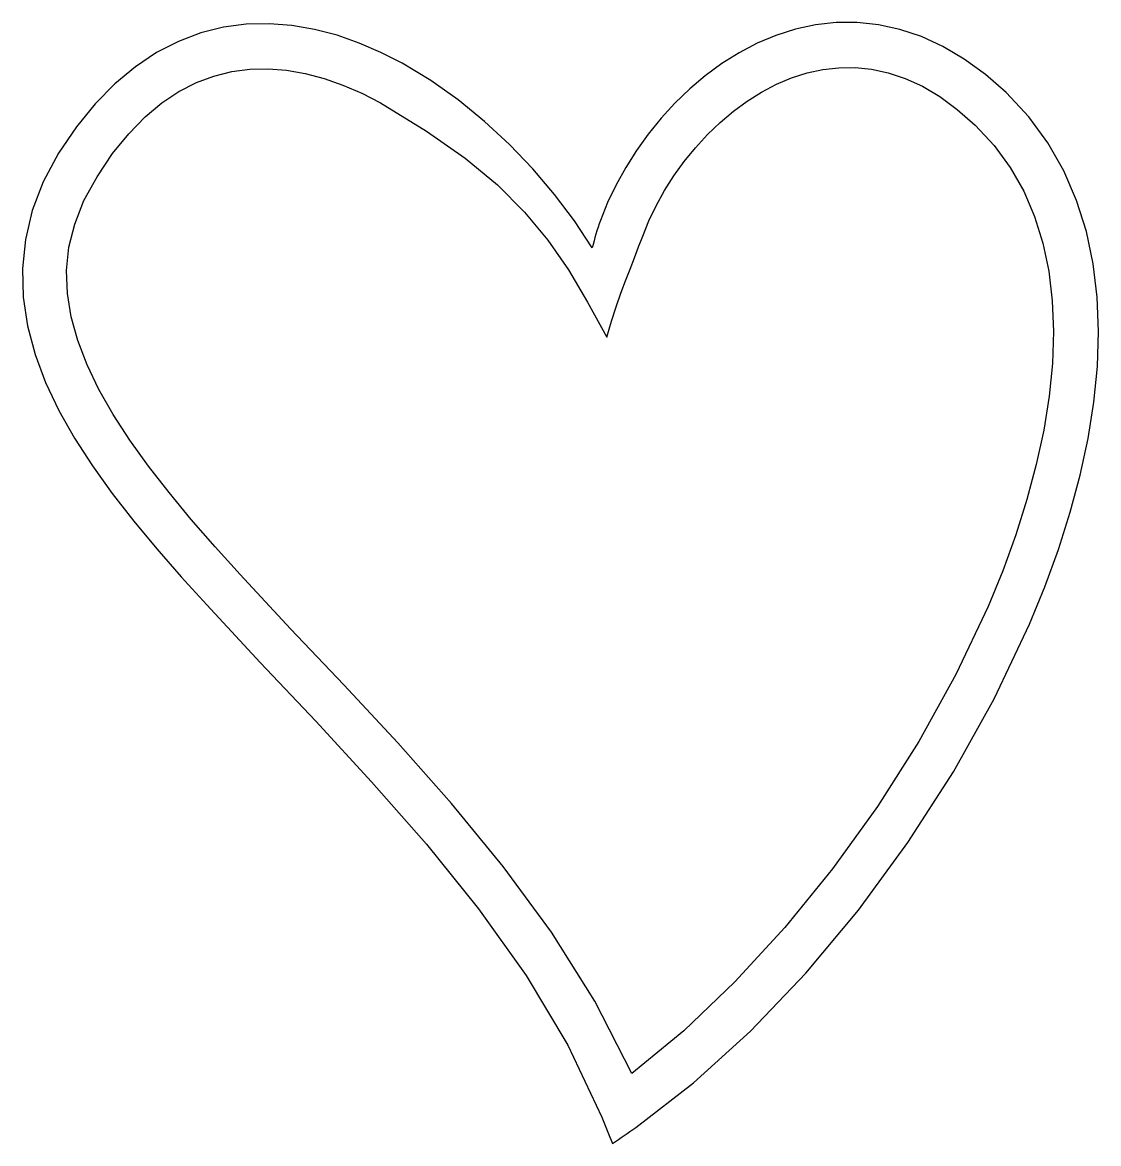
# Model space of a CAD drawing. Extents: x 0 to 67.3, y 0 to 70.1.
import ezdxf

# ---------------------------------------------------------------- set-up
doc = ezdxf.new("R2010")
doc.units = 0
doc.layers.add('Layer_1', color=7, linetype='CONTINUOUS')

msp = doc.modelspace()

# ---------------------------------------------------------------- linework, layer by layer
at = {"layer": 'Layer_1', "color": 7}
for points in [[(50.849073, 70.052851), (49.56243, 69.908695), (48.310236, 69.638112), (47.095754, 69.250728), (45.922255, 68.756176), (44.792993, 68.164085), (43.711241, 67.484087), (42.680258, 66.725813), (41.703309, 65.898893), (40.782288, 65.011674), (39.918945, 64.070663), (39.116325, 63.082716), (38.377467, 62.054702), (37.705422, 60.993476), (37.103233, 59.905904), (36.573945, 58.798848), (36.120601, 57.679171), (36.045264, 57.467242), (35.974912, 57.254909), (35.908835, 57.042257), (35.846329, 56.829363), (35.786689, 56.616313), (35.729206, 56.403185), (35.673177, 56.190059), (35.617892, 55.977018), (34.499166, 57.657093), (33.256499, 59.304641), (31.899538, 60.901756), (30.437938, 62.430529), (28.881341, 63.873051), (27.239403, 65.211414), (25.521772, 66.427713), (23.738099, 67.504032), (22.408066, 68.185017), (21.049123, 68.771712), (19.66619, 69.25414), (18.264186, 69.622319), (16.848032, 69.866274), (15.422647, 69.976022), (13.992951, 69.941588), (12.563863, 69.75299), (11.146907, 69.399394), (9.754547, 68.874006), (8.393118, 68.172913), (7.068951, 67.292199), (5.788379, 66.227953), (4.557737, 64.976255), (3.383357, 63.533199), (2.271572, 61.894865), (1.307698, 60.105308), (0.618773, 58.304121), (0.190529, 56.496694), (0.0087, 54.688405), (0.059018, 52.884653), (0.327216, 51.090817), (0.799027, 49.312287), (1.460183, 47.554449), (2.290139, 45.814447), (3.268986, 44.083175), (4.38341, 42.356629), (5.620096, 40.630818), (6.965729, 38.901747), (8.406995, 37.16542), (9.93058, 35.417838), (11.523168, 33.655007), (14.865002, 30.070192), (18.333411, 26.393726), (21.828676, 22.61186), (25.251076, 18.710852), (28.500891, 14.67694), (31.478398, 10.49641), (34.083879, 6.155494), (36.217614, 1.640418), (36.301398, 1.435355), (36.385184, 1.230321), (36.468967, 1.025258), (36.552753, 0.820196), (36.636537, 0.615161), (36.720323, 0.410098), (36.804106, 0.205064), (36.887892, 0.000001), (37.068689, 0.126776), (37.249489, 0.253578), (37.430287, 0.380352), (37.611087, 0.507126), (37.791884, 0.633901), (37.972684, 0.760675), (38.153481, 0.887477), (38.334281, 1.014252), (41.948566, 3.795128), (45.503471, 7.025557), (48.951605, 10.644831), (52.245565, 14.59216), (55.337956, 18.806768), (58.181373, 23.227915), (60.728425, 27.794826), (62.931712, 32.446743), (63.889388, 34.785643), (64.742052, 37.123603), (65.482572, 39.453751), (66.10381, 41.769229), (66.598631, 44.063168), (66.959901, 46.328698), (67.18048, 48.558962), (67.253239, 50.747087), (67.168674, 52.887949), (66.917102, 54.973346), (66.491104, 56.991804), (65.883274, 58.931851), (65.08619, 60.782007), (64.092449, 62.530802), (62.894631, 64.16676), (61.485323, 65.678407), (60.185997, 66.813033), (58.864912, 67.769583), (57.528632, 68.553122), (56.183722, 69.168711), (54.836746, 69.621415), (53.494268, 69.916298), (52.162857, 70.058422), (50.849073, 70.052851)], [(51.025462, 67.230629), (52.038165, 67.238672), (53.066594, 67.136268), (54.110193, 66.913383), (55.168402, 66.560004), (56.240669, 66.066104), (57.326431, 65.421669), (58.425136, 64.616676), (59.536226, 63.641104), (60.724359, 62.369673), (61.737133, 60.99244), (62.579902, 59.513689), (63.25802, 57.937698), (63.776837, 56.26876), (64.141706, 54.511153), (64.357984, 52.669165), (64.431017, 50.747076), (64.363735, 48.752496), (64.159076, 46.696101), (63.822425, 44.586792), (63.359163, 42.433467), (62.774669, 40.245023), (62.074323, 38.030363), (61.263513, 35.798383), (60.347614, 33.557982), (58.340151, 29.313439), (56.019852, 25.13044), (53.432566, 21.063595), (50.624147, 17.167525), (47.640446, 13.496844), (44.527312, 10.10617), (41.330598, 7.050099), (38.096156, 4.383268), (35.779702, 8.896792), (33.067267, 13.202741), (30.05041, 17.316838), (26.8207, 21.254817), (23.469697, 25.032398), (20.088963, 28.66531), (16.770062, 32.169271), (13.604557, 35.560007), (12.042276, 37.292137), (10.560676, 38.997587), (9.172037, 40.676278), (7.888642, 42.328136), (6.722769, 43.953084), (5.686701, 45.551043), (4.792717, 47.12194), (4.053099, 48.665699), (3.47329, 50.177207), (3.058206, 51.657661), (2.819338, 53.116433), (2.768179, 54.562898), (2.91622, 56.006431), (3.274952, 57.45641), (3.855869, 58.922207), (4.67046, 60.413199), (5.647308, 61.86031), (6.650295, 63.106318), (7.677048, 64.162374), (8.725194, 65.039628), (9.792356, 65.749236), (10.876163, 66.302347), (11.974239, 66.710113), (13.08421, 66.983685), (14.209947, 67.131171), (15.354186, 67.156656), (16.512851, 67.065272), (17.681866, 66.862143), (18.857154, 66.552384), (20.034641, 66.141122), (21.21025, 65.63348), (22.379904, 65.034579), (25.264831, 63.272392), (27.675983, 61.576349), (29.69054, 59.90359), (31.385682, 58.211261), (32.838593, 56.456502), (34.126455, 54.59646), (35.326447, 52.588271), (36.515751, 50.389086), (36.818274, 51.380981), (37.117153, 52.290648), (37.411183, 53.130203), (37.699163, 53.911755), (37.979881, 54.647418), (38.252132, 55.349308), (38.514714, 56.029531), (38.76642, 56.700204), (39.154111, 57.654522), (39.611963, 58.606878), (40.135813, 59.548856), (40.721503, 60.472045), (41.364876, 61.368035), (42.061768, 62.228412), (42.80802, 63.044763), (43.599475, 63.808676), (44.430877, 64.511808), (45.29729, 65.147629), (46.195048, 65.710453), (47.120474, 66.194597), (48.069901, 66.59437), (49.039653, 66.90409), (50.026059, 67.118068), (51.025448, 67.230621), (51.02545, 67.230621), (51.02545, 67.230621), (51.025453, 67.230621), (51.025453, 67.230621), (51.025456, 67.230621), (51.025459, 67.230621), (51.025459, 67.230621), (51.025462, 67.230629)]]:
    msp.add_lwpolyline(points, dxfattribs=at)

doc.saveas('drawing.dxf')
